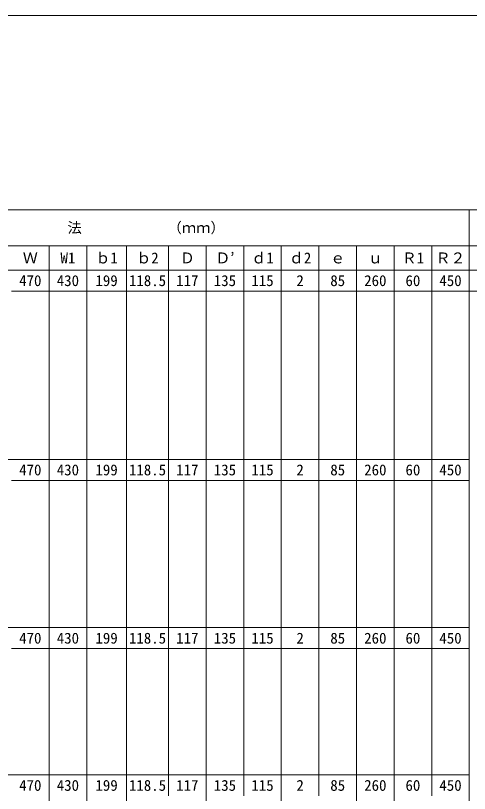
# Model space of a CAD drawing. Units: millimetres, scale not verified. Extents: x -44570 to -19804, y 69050 to 91573.
# Drawn here: x -36248 to -34196, y 79277 to 82791 of the extents above; entities that cross this region are included whole.
import ezdxf
from ezdxf.enums import TextEntityAlignment as Align

# ---------------------------------------------------------------- set-up
doc = ezdxf.new("R2010")
doc.units = ezdxf.units.MM
doc.header["$LTSCALE"] = 30
for name, color, linetype, lineweight in [('DEFPOINTS_3', 8, 'Continuous', 0), ('寸法線', 7, 'Continuous', 9), ('枠', 5, 'Continuous', 5)]:
    doc.layers.add(name, color=color, linetype=linetype, lineweight=lineweight)
doc.styles.add('ＭＳ ゴシック', font='')
doc.styles.get('ＭＳ ゴシック').set_extended_font_data('MS Gothic')

msp = doc.modelspace()

# ---------------------------------------------------------------- linework, layer by layer
at = {"layer": 'DEFPOINTS_3'}
for p, q in [((-36266.12, 81546.23), (-33981.12, 81546.23)), ((-36266.12, 80691.23), (-34196.12, 80691.23)), ((-36266.12, 79931.23), (-34196.12, 79931.23))]:
    msp.add_line(p, q, dxfattribs=at)
at = {"layer": '寸法線', "lineweight": 13}
for p, q in [((-38076.12, 81913.85), (-33551.12, 81913.85)), ((-34196.12, 81913.85), (-34196.12, 81641.23)), ((-38076.12, 81751.23), (-33551.12, 81751.23)), ((-36096.12, 81751.23), (-36096.12, 81641.23)), ((-35926.12, 81751.23), (-35926.12, 81641.23)), ((-35746.12, 81751.23), (-35746.12, 81641.23)), ((-35556.12, 81751.23), (-35556.12, 81641.23)), ((-35386.12, 81751.23), (-35386.12, 81641.23)), ((-35216.12, 81751.23), (-35216.12, 81641.23)), ((-35046.12, 81751.23), (-35046.12, 81641.23)), ((-34876.12, 81751.23), (-34876.12, 81641.23)), ((-34706.12, 81751.23), (-34706.12, 81641.23)), ((-34536.12, 81751.23), (-34536.12, 81641.23)), ((-34366.12, 81751.23), (-34366.12, 81641.23)), ((-38076.12, 81641.23), (-33551.12, 81641.23)), ((-36096.12, 81641.23), (-36096.12, 77176.23)), ((-35926.12, 81641.23), (-35926.12, 77176.23)), ((-35746.12, 81641.23), (-35746.12, 77176.23)), ((-35556.12, 81641.23), (-35556.12, 79931.23)), ((-35386.12, 81641.23), (-35386.12, 77176.23)), ((-35216.12, 81641.23), (-35216.12, 79931.23)), ((-35046.12, 81641.23), (-35046.12, 77176.23)), ((-34876.12, 81641.23), (-34876.12, 79931.23)), ((-34706.12, 81641.23), (-34706.12, 77176.23)), ((-34536.12, 81641.23), (-34536.12, 77176.23)), ((-34366.12, 81641.23), (-34366.12, 79931.23)), ((-34196.12, 81641.23), (-34196.12, 77176.23)), ((-37336.12, 80786.23), (-34196.12, 80786.23)), ((-36806.12, 80026.23), (-34196.12, 80026.23)), ((-35556.12, 79931.23), (-35556.12, 79361.23)), ((-35216.12, 79931.23), (-35216.12, 79361.23)), ((-34876.12, 79931.23), (-34876.12, 79361.23)), ((-34366.12, 79931.23), (-34366.12, 79361.23)), ((-36806.12, 79361.23), (-34196.12, 79361.23)), ((-35556.12, 79361.23), (-35556.12, 79266.23)), ((-35216.12, 79361.23), (-35216.12, 79266.23)), ((-34876.12, 79361.23), (-34876.12, 79266.23)), ((-34366.12, 79361.23), (-34366.12, 79266.23))]:
    msp.add_line(p, q, dxfattribs=at)
at = {"layer": '枠', "lineweight": 20}
msp.add_line((-43378.22, 82791.08), (-33378.22, 82791.08), dxfattribs=at)

# ---------------------------------------------------------------- texts
at = {"layer": '寸法線', "style": 'ＭＳ ゴシック'}
for s, height, p in [('寸          法            （ｍｍ）', 47.47, (-35851.12, 81832.54)), ('Ｗ', 49.37, (-36181.12, 81696.23)), ('W1', 49.37, (-36011.12, 81696.23)), ('ｂ1', 49.37, (-35836.12, 81696.23)), ('ｂ2', 49.37, (-35651.12, 81696.23)), ('Ｄ', 49.37, (-35471.12, 81696.23)), ('Ｄ’', 49.37, (-35301.12, 81696.23)), ('ｄ1', 49.37, (-35131.12, 81696.23)), ('ｄ2', 49.37, (-34961.12, 81696.23)), ('ｅ', 49.37, (-34791.12, 81696.23)), ('ｕ', 49.37, (-34621.12, 81696.23)), ('Ｒ1', 49.37, (-34451.12, 81696.23)), ('Ｒ２', 49.37, (-34281.12, 81696.23)), ('470', 49.37, (-36181.12, 81593.73)), ('430', 49.37, (-36011.12, 81593.73)), ('199', 49.37, (-35836.12, 81593.73)), ('118.5', 49.37, (-35651.12, 81593.73)), ('117', 49.37, (-35471.12, 81593.73)), ('135', 49.37, (-35301.12, 81593.73)), ('115', 49.37, (-35131.12, 81593.73)), ('2', 49.37, (-34961.12, 81593.73)), ('85', 49.37, (-34791.12, 81593.73)), ('260', 49.37, (-34621.12, 81593.73)), ('60', 49.37, (-34451.12, 81593.73)), ('450', 49.37, (-34281.12, 81593.73)), ('470', 49.37, (-36181.12, 80738.73)), ('430', 49.37, (-36011.12, 80738.73)), ('199', 49.37, (-35836.12, 80738.73)), ('118.5', 49.37, (-35651.12, 80738.73)), ('117', 49.37, (-35471.12, 80738.73)), ('135', 49.37, (-35301.12, 80738.73)), ('115', 49.37, (-35131.12, 80738.73)), ('2', 49.37, (-34961.12, 80738.73)), ('85', 49.37, (-34791.12, 80738.73)), ('260', 49.37, (-34621.12, 80738.73)), ('60', 49.37, (-34451.12, 80738.73)), ('450', 49.37, (-34281.12, 80738.73)), ('470', 49.37, (-36181.12, 79978.73)), ('430', 49.37, (-36011.12, 79978.73)), ('199', 49.37, (-35836.12, 79978.73)), ('118.5', 49.37, (-35651.12, 79978.73)), ('117', 49.37, (-35471.12, 79978.73)), ('135', 49.37, (-35301.12, 79978.73)), ('115', 49.37, (-35131.12, 79978.73)), ('2', 49.37, (-34961.12, 79978.73)), ('85', 49.37, (-34791.12, 79978.73)), ('260', 49.37, (-34621.12, 79978.73)), ('60', 49.37, (-34451.12, 79978.73)), ('450', 49.37, (-34281.12, 79978.73)), ('470', 49.37, (-36181.12, 79313.73)), ('430', 49.37, (-36011.12, 79313.73)), ('199', 49.37, (-35836.12, 79313.73)), ('118.5', 49.37, (-35651.12, 79313.73)), ('117', 49.37, (-35471.12, 79313.73)), ('135', 49.37, (-35301.12, 79313.73)), ('115', 49.37, (-35131.12, 79313.73)), ('2', 49.37, (-34961.12, 79313.73)), ('85', 49.37, (-34791.12, 79313.73)), ('260', 49.37, (-34621.12, 79313.73)), ('60', 49.37, (-34451.12, 79313.73)), ('450', 49.37, (-34281.12, 79313.73))]:
    msp.add_text(s, height=height, dxfattribs=at).set_placement(p, align=Align.MIDDLE_CENTER)

doc.saveas('drawing.dxf')
